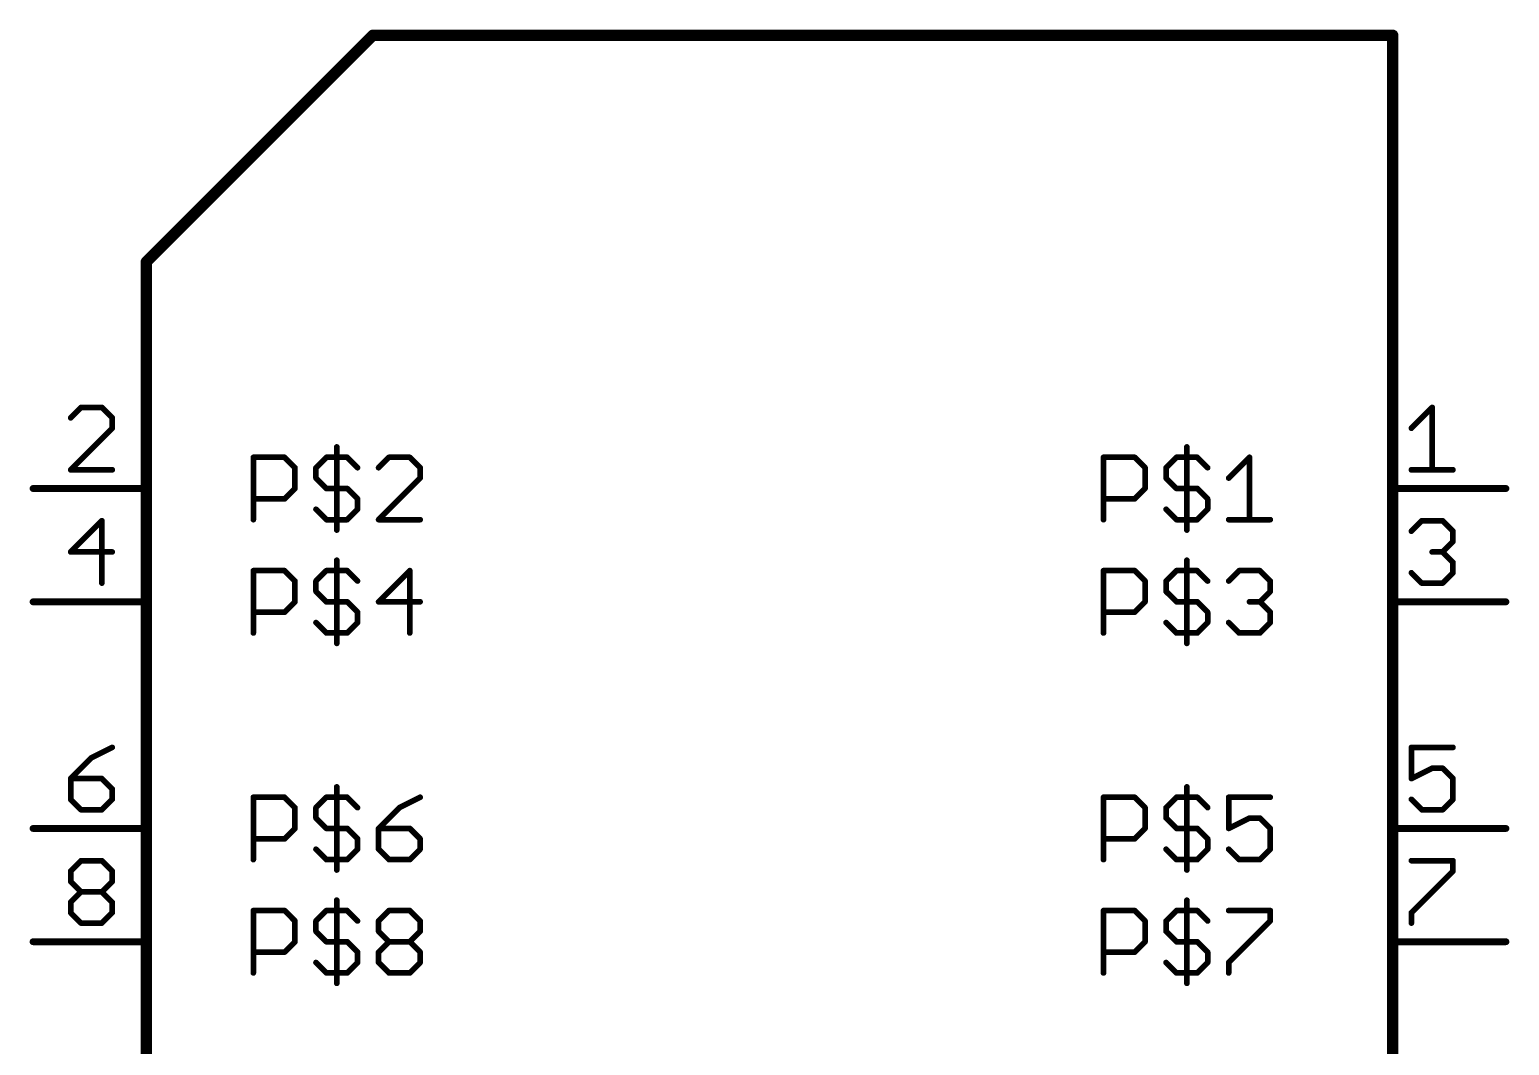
# Model space of a CAD drawing. Extents: x -72 to 265, y -97 to 216.
# Drawn here: x -25.48 to 7.7, y 193.26 to 216.03 of the extents above; entities that cross this region are included whole.
import ezdxf

# ---------------------------------------------------------------- set-up
doc = ezdxf.new("R2010")
doc.units = 0
doc.layers.add('94', color=14, linetype='CONTINUOUS')
doc.layers.add('95', color=251, linetype='CONTINUOUS')

msp = doc.modelspace()

# ---------------------------------------------------------------- linework, layer by layer
at = {"layer": '94'}
for points, const_width in [([(-17.78, 215.9), (-22.86, 210.82)], 0.254), ([(5.08, 215.9), (-17.78, 215.9)], 0.254), ([(5.08, 132.08), (5.08, 215.9)], 0.254), ([(-22.86, 210.82), (-22.86, 132.08)], 0.254), ([(-25.4, 205.74), (-22.86, 205.74)], 0.1524), ([(7.62, 205.74), (5.08, 205.74)], 0.1524), ([(-25.4, 203.2), (-22.86, 203.2)], 0.1524), ([(7.62, 203.2), (5.08, 203.2)], 0.1524), ([(-25.4, 198.12), (-22.86, 198.12)], 0.1524), ([(7.62, 198.12), (5.08, 198.12)], 0.1524), ([(-25.4, 195.58), (-22.86, 195.58)], 0.1524), ([(7.62, 195.58), (5.08, 195.58)], 0.1524)]:
    msp.add_lwpolyline(points, dxfattribs=dict(at, const_width=const_width))
for points, const_width in [([(-17.78, 215.9635, 1), (-17.78, 215.8365)], 0.127), ([(-17.7351, 215.8551, 1), (-17.8249, 215.9449)], 0.127), ([(5.1435, 215.9, 1), (5.0165, 215.9)], 0.127), ([(5.08, 215.8365, 1), (5.08, 215.9635)], 0.127), ([(-22.7965, 210.82, 1), (-22.9235, 210.82)], 0.127), ([(-22.9049, 210.8649, 1), (-22.8151, 210.7751)], 0.127), ([(-25.4, 205.7781, 1), (-25.4, 205.7019)], 0.0762), ([(-22.86, 205.7019, 1), (-22.86, 205.7781)], 0.0762), ([(5.08, 205.7781, 1), (5.08, 205.7019)], 0.0762), ([(7.62, 205.7019, 1), (7.62, 205.7781)], 0.0762), ([(-25.4, 203.2381, 1), (-25.4, 203.1619)], 0.0762), ([(-22.86, 203.1619, 1), (-22.86, 203.2381)], 0.0762), ([(5.08, 203.2381, 1), (5.08, 203.1619)], 0.0762), ([(7.62, 203.1619, 1), (7.62, 203.2381)], 0.0762), ([(-25.4, 198.1581, 1), (-25.4, 198.0819)], 0.0762), ([(-22.86, 198.0819, 1), (-22.86, 198.1581)], 0.0762), ([(5.08, 198.1581, 1), (5.08, 198.0819)], 0.0762), ([(7.62, 198.0819, 1), (7.62, 198.1581)], 0.0762), ([(-25.4, 195.6181, 1), (-25.4, 195.5419)], 0.0762), ([(-22.86, 195.5419, 1), (-22.86, 195.6181)], 0.0762), ([(5.08, 195.6181, 1), (5.08, 195.5419)], 0.0762), ([(7.62, 195.5419, 1), (7.62, 195.6181)], 0.0762)]:
    msp.add_lwpolyline(points, format="xyb", dxfattribs=dict(at, const_width=const_width))
at = {"layer": '95', "const_width": 0.127}
for points in [[(-24.3223, 207.5573), (-24.5554, 207.3243)], [(-23.8563, 207.5573), (-24.3223, 207.5573)], [(-23.6233, 207.3243), (-23.8563, 207.5573)], [(-23.6233, 207.0912), (-23.6233, 207.3243)], [(5.4991, 207.0912), (5.9652, 207.5573)], [(5.9652, 207.5573), (5.9652, 206.1591)], [(-24.5554, 206.1591), (-23.6233, 207.0912)], [(-18.5904, 206.6727), (-18.5904, 204.8085)], [(0.4662, 206.6727), (0.4662, 204.8085)], [(-20.4597, 205.0415), (-20.4597, 206.4397)], [(-20.4597, 206.4397), (-19.7606, 206.4397)], [(-19.7606, 206.4397), (-19.5276, 206.2067)], [(-19.0564, 206.2067), (-18.8234, 206.4397)], [(-18.8234, 206.4397), (-18.3573, 206.4397)], [(-18.3573, 206.4397), (-18.1243, 206.2067)], [(-17.4201, 206.4397), (-17.6531, 206.2067)], [(-16.954, 206.4397), (-17.4201, 206.4397)], [(-16.721, 206.2067), (-16.954, 206.4397)], [(-1.4031, 205.0415), (-1.4031, 206.4397)], [(-1.4031, 206.4397), (-0.704, 206.4397)], [(-0.704, 206.4397), (-0.471, 206.2067)], [(0.0001, 206.2067), (0.2332, 206.4397)], [(0.2332, 206.4397), (0.6992, 206.4397)], [(0.6992, 206.4397), (0.9323, 206.2067)], [(1.4034, 205.9736), (1.8695, 206.4397)], [(1.8695, 206.4397), (1.8695, 205.0415)], [(-23.6233, 206.1591), (-24.5554, 206.1591)], [(-19.5276, 206.2067), (-19.5276, 205.7406)], [(-19.0564, 205.9736), (-19.0564, 206.2067)], [(-18.8234, 205.7406), (-19.0564, 205.9736)], [(-17.6531, 205.0415), (-16.721, 205.9736)], [(-16.721, 205.9736), (-16.721, 206.2067)], [(-0.471, 206.2067), (-0.471, 205.7406)], [(0.0001, 205.9736), (0.0001, 206.2067)], [(0.2332, 205.7406), (0.0001, 205.9736)], [(5.4991, 206.1591), (6.4312, 206.1591)], [(-19.5276, 205.7406), (-19.7606, 205.5076)], [(-18.3573, 205.7406), (-18.8234, 205.7406)], [(-18.1243, 205.5076), (-18.3573, 205.7406)], [(-0.471, 205.7406), (-0.704, 205.5076)], [(0.6992, 205.7406), (0.2332, 205.7406)], [(0.9323, 205.5076), (0.6992, 205.7406)], [(-19.7606, 205.5076), (-20.4597, 205.5076)], [(-19.0564, 205.2745), (-18.8234, 205.0415)], [(-18.3573, 205.0415), (-18.1243, 205.2745)], [(-18.1243, 205.2745), (-18.1243, 205.5076)], [(-0.704, 205.5076), (-1.4031, 205.5076)], [(0.0001, 205.2745), (0.2332, 205.0415)], [(0.6992, 205.0415), (0.9323, 205.2745)], [(0.9323, 205.2745), (0.9323, 205.5076)], [(-23.8563, 205.0173), (-24.5554, 204.3182)], [(-23.8563, 203.6191), (-23.8563, 205.0173)], [(-18.8234, 205.0415), (-18.3573, 205.0415)], [(-16.721, 205.0415), (-17.6531, 205.0415)], [(0.2332, 205.0415), (0.6992, 205.0415)], [(1.4034, 205.0415), (2.3355, 205.0415)], [(5.4991, 204.7843), (5.7321, 205.0173)], [(5.7321, 205.0173), (6.1982, 205.0173)], [(6.1982, 205.0173), (6.4312, 204.7843)], [(6.4312, 204.7843), (6.4312, 204.5512)], [(-24.5554, 204.3182), (-23.6233, 204.3182)], [(6.1982, 204.3182), (5.9652, 204.3182)], [(6.4312, 204.5512), (6.1982, 204.3182)], [(6.1982, 204.3182), (6.4312, 204.0852)], [(-18.5904, 204.1327), (-18.5904, 202.2685)], [(0.4662, 204.1327), (0.4662, 202.2685)], [(6.4312, 204.0852), (6.4312, 203.8521)], [(-20.4597, 202.5015), (-20.4597, 203.8997)], [(-20.4597, 203.8997), (-19.7606, 203.8997)], [(-19.7606, 203.8997), (-19.5276, 203.6667)], [(-19.5276, 203.6667), (-19.5276, 203.2006)], [(-19.0564, 203.6667), (-18.8234, 203.8997)], [(-19.0564, 203.4336), (-19.0564, 203.6667)], [(-18.8234, 203.8997), (-18.3573, 203.8997)], [(-18.3573, 203.8997), (-18.1243, 203.6667)], [(-16.954, 203.8997), (-17.6531, 203.2006)], [(-16.954, 202.5015), (-16.954, 203.8997)], [(-1.4031, 202.5015), (-1.4031, 203.8997)], [(-1.4031, 203.8997), (-0.704, 203.8997)], [(-0.704, 203.8997), (-0.471, 203.6667)], [(-0.471, 203.6667), (-0.471, 203.2006)], [(0.0001, 203.6667), (0.2332, 203.8997)], [(0.0001, 203.4336), (0.0001, 203.6667)], [(0.2332, 203.8997), (0.6992, 203.8997)], [(0.6992, 203.8997), (0.9323, 203.6667)], [(1.4034, 203.6667), (1.6365, 203.8997)], [(1.6365, 203.8997), (2.1025, 203.8997)], [(2.1025, 203.8997), (2.3355, 203.6667)], [(2.3355, 203.6667), (2.3355, 203.4336)], [(5.7321, 203.6191), (5.4991, 203.8521)], [(6.1982, 203.6191), (5.7321, 203.6191)], [(6.4312, 203.8521), (6.1982, 203.6191)], [(-18.8234, 203.2006), (-19.0564, 203.4336)], [(0.2332, 203.2006), (0.0001, 203.4336)], [(2.3355, 203.4336), (2.1025, 203.2006)], [(-19.7606, 202.9676), (-20.4597, 202.9676)], [(-19.5276, 203.2006), (-19.7606, 202.9676)], [(-18.3573, 203.2006), (-18.8234, 203.2006)], [(-18.1243, 202.9676), (-18.3573, 203.2006)], [(-18.1243, 202.7345), (-18.1243, 202.9676)], [(-17.6531, 203.2006), (-16.721, 203.2006)], [(-0.704, 202.9676), (-1.4031, 202.9676)], [(-0.471, 203.2006), (-0.704, 202.9676)], [(0.6992, 203.2006), (0.2332, 203.2006)], [(0.9323, 202.9676), (0.6992, 203.2006)], [(0.9323, 202.7345), (0.9323, 202.9676)], [(2.1025, 203.2006), (1.8695, 203.2006)], [(2.1025, 203.2006), (2.3355, 202.9676)], [(2.3355, 202.9676), (2.3355, 202.7345)], [(-19.0564, 202.7345), (-18.8234, 202.5015)], [(-18.3573, 202.5015), (-18.1243, 202.7345)], [(0.0001, 202.7345), (0.2332, 202.5015)], [(0.6992, 202.5015), (0.9323, 202.7345)], [(1.6365, 202.5015), (1.4034, 202.7345)], [(2.3355, 202.7345), (2.1025, 202.5015)], [(-18.8234, 202.5015), (-18.3573, 202.5015)], [(0.2332, 202.5015), (0.6992, 202.5015)], [(2.1025, 202.5015), (1.6365, 202.5015)], [(-24.0893, 199.7043), (-24.5554, 199.2382)], [(-23.6233, 199.9373), (-24.0893, 199.7043)], [(6.4312, 199.9373), (5.4991, 199.9373)], [(5.4991, 199.9373), (5.4991, 199.2382)], [(5.4991, 199.2382), (5.9652, 199.4712)], [(5.9652, 199.4712), (6.1982, 199.4712)], [(6.1982, 199.4712), (6.4312, 199.2382)], [(-24.5554, 199.2382), (-24.5554, 198.7721)], [(-23.8563, 199.2382), (-24.5554, 199.2382)], [(-23.6233, 199.0052), (-23.8563, 199.2382)], [(-23.6233, 198.7721), (-23.6233, 199.0052)], [(-18.5904, 199.0527), (-18.5904, 197.1885)], [(0.4662, 199.0527), (0.4662, 197.1885)], [(6.4312, 199.2382), (6.4312, 198.7721)], [(-24.5554, 198.7721), (-24.3223, 198.5391)], [(-23.8563, 198.5391), (-23.6233, 198.7721)], [(-20.4597, 197.4215), (-20.4597, 198.8197)], [(-20.4597, 198.8197), (-19.7606, 198.8197)], [(-19.7606, 198.8197), (-19.5276, 198.5867)], [(-19.0564, 198.5867), (-18.8234, 198.8197)], [(-18.8234, 198.8197), (-18.3573, 198.8197)], [(-18.3573, 198.8197), (-18.1243, 198.5867)], [(-16.721, 198.8197), (-17.1871, 198.5867)], [(-1.4031, 197.4215), (-1.4031, 198.8197)], [(-1.4031, 198.8197), (-0.704, 198.8197)], [(-0.704, 198.8197), (-0.471, 198.5867)], [(0.0001, 198.5867), (0.2332, 198.8197)], [(0.2332, 198.8197), (0.6992, 198.8197)], [(0.6992, 198.8197), (0.9323, 198.5867)], [(2.3355, 198.8197), (1.4034, 198.8197)], [(1.4034, 198.8197), (1.4034, 198.1206)], [(5.7321, 198.5391), (5.4991, 198.7721)], [(6.4312, 198.7721), (6.1982, 198.5391)], [(-24.3223, 198.5391), (-23.8563, 198.5391)], [(-19.5276, 198.5867), (-19.5276, 198.1206)], [(-19.0564, 198.3536), (-19.0564, 198.5867)], [(-18.8234, 198.1206), (-19.0564, 198.3536)], [(-17.1871, 198.5867), (-17.6531, 198.1206)], [(-0.471, 198.5867), (-0.471, 198.1206)], [(0.0001, 198.3536), (0.0001, 198.5867)], [(0.2332, 198.1206), (0.0001, 198.3536)], [(1.4034, 198.1206), (1.8695, 198.3536)], [(1.8695, 198.3536), (2.1025, 198.3536)], [(2.1025, 198.3536), (2.3355, 198.1206)], [(6.1982, 198.5391), (5.7321, 198.5391)], [(-19.5276, 198.1206), (-19.7606, 197.8876)], [(-18.3573, 198.1206), (-18.8234, 198.1206)], [(-18.1243, 197.8876), (-18.3573, 198.1206)], [(-17.6531, 198.1206), (-17.6531, 197.6545)], [(-16.954, 198.1206), (-17.6531, 198.1206)], [(-16.721, 197.8876), (-16.954, 198.1206)], [(-0.471, 198.1206), (-0.704, 197.8876)], [(0.6992, 198.1206), (0.2332, 198.1206)], [(0.9323, 197.8876), (0.6992, 198.1206)], [(2.3355, 198.1206), (2.3355, 197.6545)], [(-19.7606, 197.8876), (-20.4597, 197.8876)], [(-19.0564, 197.6545), (-18.8234, 197.4215)], [(-18.3573, 197.4215), (-18.1243, 197.6545)], [(-18.1243, 197.6545), (-18.1243, 197.8876)], [(-17.6531, 197.6545), (-17.4201, 197.4215)], [(-16.954, 197.4215), (-16.721, 197.6545)], [(-16.721, 197.6545), (-16.721, 197.8876)], [(-0.704, 197.8876), (-1.4031, 197.8876)], [(0.0001, 197.6545), (0.2332, 197.4215)], [(0.6992, 197.4215), (0.9323, 197.6545)], [(0.9323, 197.6545), (0.9323, 197.8876)], [(1.6365, 197.4215), (1.4034, 197.6545)], [(2.3355, 197.6545), (2.1025, 197.4215)], [(-24.5554, 197.1643), (-24.3223, 197.3973)], [(-24.3223, 197.3973), (-23.8563, 197.3973)], [(-23.8563, 197.3973), (-23.6233, 197.1643)], [(-18.8234, 197.4215), (-18.3573, 197.4215)], [(-17.4201, 197.4215), (-16.954, 197.4215)], [(0.2332, 197.4215), (0.6992, 197.4215)], [(2.1025, 197.4215), (1.6365, 197.4215)], [(5.4991, 197.3973), (6.4312, 197.3973)], [(6.4312, 197.3973), (6.4312, 197.1643)], [(-24.5554, 196.9312), (-24.5554, 197.1643)], [(-23.6233, 197.1643), (-23.6233, 196.9312)], [(6.4312, 197.1643), (5.4991, 196.2321)], [(-24.3223, 196.6982), (-24.5554, 196.9312)], [(-24.5554, 196.4652), (-24.3223, 196.6982)], [(-24.3223, 196.6982), (-23.8563, 196.6982)], [(-23.6233, 196.9312), (-23.8563, 196.6982)], [(-23.8563, 196.6982), (-23.6233, 196.4652)], [(-24.5554, 196.2321), (-24.5554, 196.4652)], [(-23.6233, 196.4652), (-23.6233, 196.2321)], [(-18.5904, 196.5127), (-18.5904, 194.6485)], [(0.4662, 196.5127), (0.4662, 194.6485)], [(-24.3223, 195.9991), (-24.5554, 196.2321)], [(-23.8563, 195.9991), (-24.3223, 195.9991)], [(-23.6233, 196.2321), (-23.8563, 195.9991)], [(-20.4597, 194.8815), (-20.4597, 196.2797)], [(-20.4597, 196.2797), (-19.7606, 196.2797)], [(-19.7606, 196.2797), (-19.5276, 196.0467)], [(-19.5276, 196.0467), (-19.5276, 195.5806)], [(-19.0564, 196.0467), (-18.8234, 196.2797)], [(-19.0564, 195.8136), (-19.0564, 196.0467)], [(-18.8234, 196.2797), (-18.3573, 196.2797)], [(-18.3573, 196.2797), (-18.1243, 196.0467)], [(-17.6531, 196.0467), (-17.4201, 196.2797)], [(-17.6531, 195.8136), (-17.6531, 196.0467)], [(-17.4201, 196.2797), (-16.954, 196.2797)], [(-16.954, 196.2797), (-16.721, 196.0467)], [(-16.721, 196.0467), (-16.721, 195.8136)], [(-1.4031, 194.8815), (-1.4031, 196.2797)], [(-1.4031, 196.2797), (-0.704, 196.2797)], [(-0.704, 196.2797), (-0.471, 196.0467)], [(-0.471, 196.0467), (-0.471, 195.5806)], [(0.0001, 196.0467), (0.2332, 196.2797)], [(0.0001, 195.8136), (0.0001, 196.0467)], [(0.2332, 196.2797), (0.6992, 196.2797)], [(0.6992, 196.2797), (0.9323, 196.0467)], [(1.4034, 196.2797), (2.3355, 196.2797)], [(2.3355, 196.0467), (1.4034, 195.1145)], [(2.3355, 196.2797), (2.3355, 196.0467)], [(5.4991, 196.2321), (5.4991, 195.9991)], [(-18.8234, 195.5806), (-19.0564, 195.8136)], [(-17.4201, 195.5806), (-17.6531, 195.8136)], [(-16.721, 195.8136), (-16.954, 195.5806)], [(0.2332, 195.5806), (0.0001, 195.8136)], [(-19.7606, 195.3476), (-20.4597, 195.3476)], [(-19.5276, 195.5806), (-19.7606, 195.3476)], [(-18.3573, 195.5806), (-18.8234, 195.5806)], [(-18.1243, 195.3476), (-18.3573, 195.5806)], [(-18.1243, 195.1145), (-18.1243, 195.3476)], [(-17.6531, 195.3476), (-17.4201, 195.5806)], [(-17.6531, 195.1145), (-17.6531, 195.3476)], [(-17.4201, 195.5806), (-16.954, 195.5806)], [(-16.954, 195.5806), (-16.721, 195.3476)], [(-16.721, 195.3476), (-16.721, 195.1145)], [(-0.704, 195.3476), (-1.4031, 195.3476)], [(-0.471, 195.5806), (-0.704, 195.3476)], [(0.6992, 195.5806), (0.2332, 195.5806)], [(0.9323, 195.3476), (0.6992, 195.5806)], [(0.9323, 195.1145), (0.9323, 195.3476)], [(-19.0564, 195.1145), (-18.8234, 194.8815)], [(-18.3573, 194.8815), (-18.1243, 195.1145)], [(-17.4201, 194.8815), (-17.6531, 195.1145)], [(-16.721, 195.1145), (-16.954, 194.8815)], [(0.0001, 195.1145), (0.2332, 194.8815)], [(0.6992, 194.8815), (0.9323, 195.1145)], [(1.4034, 195.1145), (1.4034, 194.8815)], [(-18.8234, 194.8815), (-18.3573, 194.8815)], [(-16.954, 194.8815), (-17.4201, 194.8815)], [(0.2332, 194.8815), (0.6992, 194.8815)]]:
    msp.add_lwpolyline(points, dxfattribs=at)
at = {"layer": '95', "const_width": 0.0635}
for points in [[(-24.5778, 207.3467, 1), (-24.5329, 207.3018)], [(-24.3223, 207.589, 1), (-24.3223, 207.5255)], [(-24.2999, 207.5348, 1), (-24.3448, 207.5797)], [(-23.8338, 207.5797, 1), (-23.8787, 207.5348)], [(-23.8563, 207.5255, 1), (-23.8563, 207.589)], [(-23.5915, 207.3243, 1), (-23.655, 207.3243)], [(-23.6457, 207.3018, 1), (-23.6008, 207.3467)], [(5.9969, 207.5573, 1), (5.9334, 207.5573)], [(5.9876, 207.5348, 1), (5.9427, 207.5797)], [(-23.655, 207.0912, 1), (-23.5915, 207.0912)], [(-23.6008, 207.0688, 1), (-23.6457, 207.1137)], [(5.4766, 207.1137, 1), (5.5216, 207.0688)], [(-18.5586, 206.6727, 1), (-18.6221, 206.6727)], [(0.498, 206.6727, 1), (0.4345, 206.6727)], [(-20.428, 206.4397, 1), (-20.4915, 206.4397)], [(-20.4597, 206.4714, 1), (-20.4597, 206.4079)], [(-19.7382, 206.4621, 1), (-19.7831, 206.4172)], [(-19.7606, 206.4079, 1), (-19.7606, 206.4714)], [(-18.8234, 206.4714, 1), (-18.8234, 206.4079)], [(-18.8009, 206.4172, 1), (-18.8458, 206.4621)], [(-18.3349, 206.4621, 1), (-18.3798, 206.4172)], [(-18.3573, 206.4079, 1), (-18.3573, 206.4714)], [(-17.4201, 206.4714, 1), (-17.4201, 206.4079)], [(-17.3977, 206.4172, 1), (-17.4426, 206.4621)], [(-16.9316, 206.4621, 1), (-16.9765, 206.4172)], [(-16.954, 206.4079, 1), (-16.954, 206.4714)], [(-1.3714, 206.4397, 1), (-1.4349, 206.4397)], [(-1.4031, 206.4714, 1), (-1.4031, 206.4079)], [(-0.6816, 206.4621, 1), (-0.7265, 206.4172)], [(-0.704, 206.4079, 1), (-0.704, 206.4714)], [(0.2332, 206.4714, 1), (0.2332, 206.4079)], [(0.2556, 206.4172, 1), (0.2107, 206.4621)], [(0.7217, 206.4621, 1), (0.6768, 206.4172)], [(0.6992, 206.4079, 1), (0.6992, 206.4714)], [(1.9012, 206.4397, 1), (1.8377, 206.4397)], [(1.8919, 206.4172, 1), (1.847, 206.4621)], [(-24.5554, 206.1909, 1), (-24.5554, 206.1274)], [(-24.5778, 206.1816, 1), (-24.5329, 206.1366)], [(-23.6233, 206.1274, 1), (-23.6233, 206.1909)], [(-19.4958, 206.2067, 1), (-19.5593, 206.2067)], [(-19.55, 206.1842, 1), (-19.5051, 206.2291)], [(-19.0247, 206.2067, 1), (-19.0882, 206.2067)], [(-19.0789, 206.2291, 1), (-19.034, 206.1842)], [(-19.034, 205.9961, 1), (-19.0789, 205.9512)], [(-19.0882, 205.9736, 1), (-19.0247, 205.9736)], [(-18.1467, 206.1842, 1), (-18.1018, 206.2291)], [(-17.6756, 206.2291, 1), (-17.6307, 206.1842)], [(-16.6893, 206.2067, 1), (-16.7528, 206.2067)], [(-16.7528, 205.9736, 1), (-16.6893, 205.9736)], [(-16.6986, 205.9512, 1), (-16.7435, 205.9961)], [(-16.7435, 206.1842, 1), (-16.6986, 206.2291)], [(-0.4393, 206.2067, 1), (-0.5028, 206.2067)], [(-0.4935, 206.1842, 1), (-0.4486, 206.2291)], [(0.0319, 206.2067, 1), (-0.0316, 206.2067)], [(-0.0316, 205.9736, 1), (0.0319, 205.9736)], [(-0.0223, 206.2291, 1), (0.0226, 206.1842)], [(0.0226, 205.9961, 1), (-0.0223, 205.9512)], [(0.9098, 206.1842, 1), (0.9547, 206.2291)], [(1.381, 205.9961, 1), (1.4259, 205.9512)], [(5.4991, 206.1909, 1), (5.4991, 206.1274)], [(5.9334, 206.1591, 1), (5.9969, 206.1591)], [(6.4312, 206.1274, 1), (6.4312, 206.1909)], [(-19.5593, 205.7406, 1), (-19.4958, 205.7406)], [(-19.5051, 205.7181, 1), (-19.55, 205.763)], [(-18.8234, 205.7723, 1), (-18.8234, 205.7088)], [(-18.8458, 205.7181, 1), (-18.8009, 205.763)], [(-18.3349, 205.763, 1), (-18.3798, 205.7181)], [(-18.3573, 205.7088, 1), (-18.3573, 205.7723)], [(-0.5028, 205.7406, 1), (-0.4393, 205.7406)], [(-0.4486, 205.7181, 1), (-0.4935, 205.763)], [(0.2332, 205.7723, 1), (0.2332, 205.7088)], [(0.2107, 205.7181, 1), (0.2556, 205.763)], [(0.7217, 205.763, 1), (0.6768, 205.7181)], [(0.6992, 205.7088, 1), (0.6992, 205.7723)], [(-20.4597, 205.5393, 1), (-20.4597, 205.4758)], [(-19.7831, 205.53, 1), (-19.7382, 205.4851)], [(-19.7606, 205.4758, 1), (-19.7606, 205.5393)], [(-19.034, 205.297, 1), (-19.0789, 205.2521)], [(-18.0925, 205.5076, 1), (-18.156, 205.5076)], [(-18.1467, 205.4851, 1), (-18.1018, 205.53)], [(-18.1018, 205.2521, 1), (-18.1467, 205.297)], [(-1.4031, 205.5393, 1), (-1.4031, 205.4758)], [(-0.7265, 205.53, 1), (-0.6816, 205.4851)], [(-0.704, 205.4758, 1), (-0.704, 205.5393)], [(0.0226, 205.297, 1), (-0.0223, 205.2521)], [(0.964, 205.5076, 1), (0.9005, 205.5076)], [(0.9098, 205.4851, 1), (0.9547, 205.53)], [(0.9547, 205.2521, 1), (0.9098, 205.297)], [(-23.8245, 205.0173, 1), (-23.888, 205.0173)], [(-23.8338, 204.9948, 1), (-23.8787, 205.0397)], [(-20.4915, 205.0415, 1), (-20.428, 205.0415)], [(-18.8234, 205.0733, 1), (-18.8234, 205.0098)], [(-18.8458, 205.019, 1), (-18.8009, 205.064)], [(-18.3798, 205.064, 1), (-18.3349, 205.019)], [(-18.3573, 205.0098, 1), (-18.3573, 205.0733)], [(-18.156, 205.2745, 1), (-18.0925, 205.2745)], [(-17.6756, 205.064, 1), (-17.6307, 205.019)], [(-17.6531, 205.0733, 1), (-17.6531, 205.0098)], [(-16.721, 205.0098, 1), (-16.721, 205.0733)], [(-1.4349, 205.0415, 1), (-1.3714, 205.0415)], [(0.2332, 205.0733, 1), (0.2332, 205.0098)], [(0.2107, 205.019, 1), (0.2556, 205.064)], [(0.6768, 205.064, 1), (0.7217, 205.019)], [(0.6992, 205.0098, 1), (0.6992, 205.0733)], [(0.9005, 205.2745, 1), (0.964, 205.2745)], [(1.4034, 205.0733, 1), (1.4034, 205.0098)], [(1.8377, 205.0415, 1), (1.9012, 205.0415)], [(2.3355, 205.0098, 1), (2.3355, 205.0733)], [(5.7321, 205.049, 1), (5.7321, 204.9855)], [(5.7546, 204.9948, 1), (5.7097, 205.0397)], [(6.2206, 205.0397, 1), (6.1757, 204.9948)], [(6.1982, 204.9855, 1), (6.1982, 205.049)], [(-18.6221, 204.8085, 1), (-18.5586, 204.8085)], [(0.4345, 204.8085, 1), (0.498, 204.8085)], [(5.4766, 204.8067, 1), (5.5216, 204.7618)], [(6.463, 204.7843, 1), (6.3995, 204.7843)], [(6.4088, 204.7618, 1), (6.4537, 204.8067)], [(-24.5554, 204.3499, 1), (-24.5554, 204.2864)], [(-24.5778, 204.3406, 1), (-24.5329, 204.2957)], [(-23.6233, 204.2864, 1), (-23.6233, 204.3499)], [(5.9652, 204.3499, 1), (5.9652, 204.2864)], [(6.2206, 204.3406, 1), (6.1757, 204.2957)], [(6.1757, 204.3406, 1), (6.2206, 204.2957)], [(6.1982, 204.2864, 1), (6.1982, 204.3499)], [(6.3995, 204.5512, 1), (6.463, 204.5512)], [(6.4537, 204.5288, 1), (6.4088, 204.5737)], [(-18.5586, 204.1327, 1), (-18.6221, 204.1327)], [(0.498, 204.1327, 1), (0.4345, 204.1327)], [(6.463, 204.0852, 1), (6.3995, 204.0852)], [(6.4088, 204.0627, 1), (6.4537, 204.1076)], [(-20.428, 203.8997, 1), (-20.4915, 203.8997)], [(-20.4597, 203.9314, 1), (-20.4597, 203.8679)], [(-19.7382, 203.9221, 1), (-19.7831, 203.8772)], [(-19.7606, 203.8679, 1), (-19.7606, 203.9314)], [(-19.4958, 203.6667, 1), (-19.5593, 203.6667)], [(-19.55, 203.6442, 1), (-19.5051, 203.6891)], [(-19.0247, 203.6667, 1), (-19.0882, 203.6667)], [(-19.0789, 203.6891, 1), (-19.034, 203.6442)], [(-18.8234, 203.9314, 1), (-18.8234, 203.8679)], [(-18.8009, 203.8772, 1), (-18.8458, 203.9221)], [(-18.3349, 203.9221, 1), (-18.3798, 203.8772)], [(-18.3573, 203.8679, 1), (-18.3573, 203.9314)], [(-18.1467, 203.6442, 1), (-18.1018, 203.6891)], [(-16.9223, 203.8997, 1), (-16.9858, 203.8997)], [(-16.9316, 203.8772, 1), (-16.9765, 203.9221)], [(-1.3714, 203.8997, 1), (-1.4349, 203.8997)], [(-1.4031, 203.9314, 1), (-1.4031, 203.8679)], [(-0.6816, 203.9221, 1), (-0.7265, 203.8772)], [(-0.704, 203.8679, 1), (-0.704, 203.9314)], [(-0.4393, 203.6667, 1), (-0.5028, 203.6667)], [(-0.4935, 203.6442, 1), (-0.4486, 203.6891)], [(0.0319, 203.6667, 1), (-0.0316, 203.6667)], [(-0.0223, 203.6891, 1), (0.0226, 203.6442)], [(0.2332, 203.9314, 1), (0.2332, 203.8679)], [(0.2556, 203.8772, 1), (0.2107, 203.9221)], [(0.7217, 203.9221, 1), (0.6768, 203.8772)], [(0.6992, 203.8679, 1), (0.6992, 203.9314)], [(0.9098, 203.6442, 1), (0.9547, 203.6891)], [(1.381, 203.6891, 1), (1.4259, 203.6442)], [(1.6365, 203.9314, 1), (1.6365, 203.8679)], [(1.6589, 203.8772, 1), (1.614, 203.9221)], [(2.125, 203.9221, 1), (2.0801, 203.8772)], [(2.1025, 203.8679, 1), (2.1025, 203.9314)], [(2.3673, 203.6667, 1), (2.3038, 203.6667)], [(2.3131, 203.6442, 1), (2.358, 203.6891)], [(5.5216, 203.8746, 1), (5.4766, 203.8297)], [(5.7321, 203.6508, 1), (5.7321, 203.5874)], [(6.1982, 203.5874, 1), (6.1982, 203.6508)], [(6.3995, 203.8521, 1), (6.463, 203.8521)], [(6.4537, 203.8297, 1), (6.4088, 203.8746)], [(-23.888, 203.6191, 1), (-23.8245, 203.6191)], [(-19.034, 203.4561, 1), (-19.0789, 203.4112)], [(-19.0882, 203.4336, 1), (-19.0247, 203.4336)], [(-0.0316, 203.4336, 1), (0.0319, 203.4336)], [(0.0226, 203.4561, 1), (-0.0223, 203.4112)], [(2.3038, 203.4336, 1), (2.3673, 203.4336)], [(2.358, 203.4112, 1), (2.3131, 203.4561)], [(5.7097, 203.5966, 1), (5.7546, 203.6416)], [(6.1757, 203.6416, 1), (6.2206, 203.5966)], [(-20.4597, 202.9993, 1), (-20.4597, 202.9358)], [(-19.7831, 202.99, 1), (-19.7382, 202.9451)], [(-19.7606, 202.9358, 1), (-19.7606, 202.9993)], [(-19.5593, 203.2006, 1), (-19.4958, 203.2006)], [(-19.5051, 203.1781, 1), (-19.55, 203.223)], [(-18.8234, 203.2323, 1), (-18.8234, 203.1688)], [(-18.8458, 203.1781, 1), (-18.8009, 203.223)], [(-18.3349, 203.223, 1), (-18.3798, 203.1781)], [(-18.3573, 203.1688, 1), (-18.3573, 203.2323)], [(-18.0925, 202.9676, 1), (-18.156, 202.9676)], [(-18.1467, 202.9451, 1), (-18.1018, 202.99)], [(-17.6531, 203.2323, 1), (-17.6531, 203.1688)], [(-17.6756, 203.223, 1), (-17.6307, 203.1781)], [(-16.721, 203.1688, 1), (-16.721, 203.2323)], [(-1.4031, 202.9993, 1), (-1.4031, 202.9358)], [(-0.7265, 202.99, 1), (-0.6816, 202.9451)], [(-0.704, 202.9358, 1), (-0.704, 202.9993)], [(-0.5028, 203.2006, 1), (-0.4393, 203.2006)], [(-0.4486, 203.1781, 1), (-0.4935, 203.223)], [(0.2332, 203.2323, 1), (0.2332, 203.1688)], [(0.2107, 203.1781, 1), (0.2556, 203.223)], [(0.7217, 203.223, 1), (0.6768, 203.1781)], [(0.6992, 203.1688, 1), (0.6992, 203.2323)], [(0.964, 202.9676, 1), (0.9005, 202.9676)], [(0.9098, 202.9451, 1), (0.9547, 202.99)], [(1.8695, 203.2323, 1), (1.8695, 203.1688)], [(2.125, 203.223, 1), (2.0801, 203.1781)], [(2.0801, 203.223, 1), (2.125, 203.1781)], [(2.1025, 203.1688, 1), (2.1025, 203.2323)], [(2.3673, 202.9676, 1), (2.3038, 202.9676)], [(2.3131, 202.9451, 1), (2.358, 202.99)], [(-19.034, 202.757, 1), (-19.0789, 202.7121)], [(-18.156, 202.7345, 1), (-18.0925, 202.7345)], [(-18.1018, 202.7121, 1), (-18.1467, 202.757)], [(0.0226, 202.757, 1), (-0.0223, 202.7121)], [(0.9005, 202.7345, 1), (0.964, 202.7345)], [(0.9547, 202.7121, 1), (0.9098, 202.757)], [(1.4259, 202.757, 1), (1.381, 202.7121)], [(2.3038, 202.7345, 1), (2.3673, 202.7345)], [(2.358, 202.7121, 1), (2.3131, 202.757)], [(-20.4915, 202.5015, 1), (-20.428, 202.5015)], [(-18.8234, 202.5333, 1), (-18.8234, 202.4698)], [(-18.8458, 202.479, 1), (-18.8009, 202.524)], [(-18.3798, 202.524, 1), (-18.3349, 202.479)], [(-18.3573, 202.4698, 1), (-18.3573, 202.5333)], [(-16.9858, 202.5015, 1), (-16.9223, 202.5015)], [(-1.4349, 202.5015, 1), (-1.3714, 202.5015)], [(0.2332, 202.5333, 1), (0.2332, 202.4698)], [(0.2107, 202.479, 1), (0.2556, 202.524)], [(0.6768, 202.524, 1), (0.7217, 202.479)], [(0.6992, 202.4698, 1), (0.6992, 202.5333)], [(1.6365, 202.5333, 1), (1.6365, 202.4698)], [(1.614, 202.479, 1), (1.6589, 202.524)], [(2.0801, 202.524, 1), (2.125, 202.479)], [(2.1025, 202.4698, 1), (2.1025, 202.5333)], [(-18.6221, 202.2685, 1), (-18.5586, 202.2685)], [(0.4345, 202.2685, 1), (0.498, 202.2685)], [(-24.1035, 199.7327, 1), (-24.0751, 199.6759)], [(-24.0669, 199.6818, 1), (-24.1118, 199.7267)], [(-23.6091, 199.9089, 1), (-23.6374, 199.9657)], [(5.5309, 199.9373, 1), (5.4674, 199.9373)], [(5.4991, 199.969, 1), (5.4991, 199.9055)], [(6.4312, 199.9055, 1), (6.4312, 199.969)], [(5.9652, 199.503, 1), (5.9652, 199.4395)], [(5.9794, 199.4428, 1), (5.951, 199.4996)], [(6.2206, 199.4937, 1), (6.1757, 199.4488)], [(6.1982, 199.4395, 1), (6.1982, 199.503)], [(-24.5554, 199.2699, 1), (-24.5554, 199.2064)], [(-24.5236, 199.2382, 1), (-24.5871, 199.2382)], [(-24.5778, 199.2606, 1), (-24.5329, 199.2157)], [(-23.8338, 199.2606, 1), (-23.8787, 199.2157)], [(-23.8563, 199.2064, 1), (-23.8563, 199.2699)], [(-23.5915, 199.0052, 1), (-23.655, 199.0052)], [(-23.6457, 198.9827, 1), (-23.6008, 199.0276)], [(-18.5586, 199.0527, 1), (-18.6221, 199.0527)], [(0.498, 199.0527, 1), (0.4345, 199.0527)], [(5.4849, 199.2666, 1), (5.5133, 199.2098)], [(5.4674, 199.2382, 1), (5.5309, 199.2382)], [(6.463, 199.2382, 1), (6.3995, 199.2382)], [(6.4088, 199.2157, 1), (6.4537, 199.2606)], [(-24.5329, 198.7946, 1), (-24.5778, 198.7497)], [(-24.5871, 198.7721, 1), (-24.5236, 198.7721)], [(-23.655, 198.7721, 1), (-23.5915, 198.7721)], [(-23.6008, 198.7497, 1), (-23.6457, 198.7946)], [(-20.428, 198.8197, 1), (-20.4915, 198.8197)], [(-20.4597, 198.8514, 1), (-20.4597, 198.7879)], [(-19.7382, 198.8421, 1), (-19.7831, 198.7972)], [(-19.7606, 198.7879, 1), (-19.7606, 198.8514)], [(-18.8234, 198.8514, 1), (-18.8234, 198.7879)], [(-18.8009, 198.7972, 1), (-18.8458, 198.8421)], [(-18.3349, 198.8421, 1), (-18.3798, 198.7972)], [(-18.3573, 198.7879, 1), (-18.3573, 198.8514)], [(-16.7068, 198.7913, 1), (-16.7352, 198.8481)], [(-1.3714, 198.8197, 1), (-1.4349, 198.8197)], [(-1.4031, 198.8514, 1), (-1.4031, 198.7879)], [(-0.6816, 198.8421, 1), (-0.7265, 198.7972)], [(-0.704, 198.7879, 1), (-0.704, 198.8514)], [(0.2332, 198.8514, 1), (0.2332, 198.7879)], [(0.2556, 198.7972, 1), (0.2107, 198.8421)], [(0.7217, 198.8421, 1), (0.6768, 198.7972)], [(0.6992, 198.7879, 1), (0.6992, 198.8514)], [(1.4034, 198.8514, 1), (1.4034, 198.7879)], [(1.4352, 198.8197, 1), (1.3717, 198.8197)], [(2.3355, 198.7879, 1), (2.3355, 198.8514)], [(5.5216, 198.7946, 1), (5.4766, 198.7497)], [(6.3995, 198.7721, 1), (6.463, 198.7721)], [(6.4537, 198.7497, 1), (6.4088, 198.7946)], [(-24.3223, 198.5709, 1), (-24.3223, 198.5074)], [(-24.3448, 198.5166, 1), (-24.2999, 198.5616)], [(-23.8787, 198.5616, 1), (-23.8338, 198.5166)], [(-23.8563, 198.5074, 1), (-23.8563, 198.5709)], [(-19.4958, 198.5867, 1), (-19.5593, 198.5867)], [(-19.55, 198.5642, 1), (-19.5051, 198.6091)], [(-19.0247, 198.5867, 1), (-19.0882, 198.5867)], [(-19.0789, 198.6091, 1), (-19.034, 198.5642)], [(-19.034, 198.3761, 1), (-19.0789, 198.3312)], [(-19.0882, 198.3536, 1), (-19.0247, 198.3536)], [(-18.1467, 198.5642, 1), (-18.1018, 198.6091)], [(-17.2013, 198.6151, 1), (-17.1729, 198.5583)], [(-17.1646, 198.5642, 1), (-17.2095, 198.6091)], [(-0.4393, 198.5867, 1), (-0.5028, 198.5867)], [(-0.4935, 198.5642, 1), (-0.4486, 198.6091)], [(0.0319, 198.5867, 1), (-0.0316, 198.5867)], [(-0.0316, 198.3536, 1), (0.0319, 198.3536)], [(-0.0223, 198.6091, 1), (0.0226, 198.5642)], [(0.0226, 198.3761, 1), (-0.0223, 198.3312)], [(0.9098, 198.5642, 1), (0.9547, 198.6091)], [(1.8695, 198.3854, 1), (1.8695, 198.3219)], [(1.8837, 198.3252, 1), (1.8553, 198.382)], [(2.125, 198.3761, 1), (2.0801, 198.3312)], [(2.1025, 198.3219, 1), (2.1025, 198.3854)], [(5.7321, 198.5709, 1), (5.7321, 198.5074)], [(5.7097, 198.5166, 1), (5.7546, 198.5616)], [(6.1757, 198.5616, 1), (6.2206, 198.5166)], [(6.1982, 198.5074, 1), (6.1982, 198.5709)], [(-19.5593, 198.1206, 1), (-19.4958, 198.1206)], [(-19.5051, 198.0981, 1), (-19.55, 198.143)], [(-18.8234, 198.1523, 1), (-18.8234, 198.0888)], [(-18.8458, 198.0981, 1), (-18.8009, 198.143)], [(-18.3349, 198.143, 1), (-18.3798, 198.0981)], [(-18.3573, 198.0888, 1), (-18.3573, 198.1523)], [(-17.6214, 198.1206, 1), (-17.6849, 198.1206)], [(-17.6531, 198.1523, 1), (-17.6531, 198.0888)], [(-17.6756, 198.143, 1), (-17.6307, 198.0981)], [(-16.9316, 198.143, 1), (-16.9765, 198.0981)], [(-16.954, 198.0888, 1), (-16.954, 198.1523)], [(-0.5028, 198.1206, 1), (-0.4393, 198.1206)], [(-0.4486, 198.0981, 1), (-0.4935, 198.143)], [(0.2332, 198.1523, 1), (0.2332, 198.0888)], [(0.2107, 198.0981, 1), (0.2556, 198.143)], [(0.7217, 198.143, 1), (0.6768, 198.0981)], [(0.6992, 198.0888, 1), (0.6992, 198.1523)], [(1.3892, 198.149, 1), (1.4176, 198.0922)], [(1.3717, 198.1206, 1), (1.4352, 198.1206)], [(2.3673, 198.1206, 1), (2.3038, 198.1206)], [(2.3131, 198.0981, 1), (2.358, 198.143)], [(-20.4597, 197.9193, 1), (-20.4597, 197.8558)], [(-19.7831, 197.91, 1), (-19.7382, 197.8651)], [(-19.7606, 197.8558, 1), (-19.7606, 197.9193)], [(-19.034, 197.677, 1), (-19.0789, 197.6321)], [(-18.0925, 197.8876, 1), (-18.156, 197.8876)], [(-18.1467, 197.8651, 1), (-18.1018, 197.91)], [(-18.1018, 197.6321, 1), (-18.1467, 197.677)], [(-17.6307, 197.677, 1), (-17.6756, 197.6321)], [(-16.6893, 197.8876, 1), (-16.7528, 197.8876)], [(-16.7435, 197.8651, 1), (-16.6986, 197.91)], [(-16.6986, 197.6321, 1), (-16.7435, 197.677)], [(-1.4031, 197.9193, 1), (-1.4031, 197.8558)], [(-0.7265, 197.91, 1), (-0.6816, 197.8651)], [(-0.704, 197.8558, 1), (-0.704, 197.9193)], [(0.0226, 197.677, 1), (-0.0223, 197.6321)], [(0.964, 197.8876, 1), (0.9005, 197.8876)], [(0.9098, 197.8651, 1), (0.9547, 197.91)], [(0.9547, 197.6321, 1), (0.9098, 197.677)], [(1.4259, 197.677, 1), (1.381, 197.6321)], [(2.358, 197.6321, 1), (2.3131, 197.677)], [(-24.3223, 197.429, 1), (-24.3223, 197.3655)], [(-24.2999, 197.3748, 1), (-24.3448, 197.4197)], [(-23.8338, 197.4197, 1), (-23.8787, 197.3748)], [(-23.8563, 197.3655, 1), (-23.8563, 197.429)], [(-20.4915, 197.4215, 1), (-20.428, 197.4215)], [(-18.8234, 197.4532, 1), (-18.8234, 197.3898)], [(-18.8458, 197.399, 1), (-18.8009, 197.444)], [(-18.3798, 197.444, 1), (-18.3349, 197.399)], [(-18.3573, 197.3898, 1), (-18.3573, 197.4532)], [(-18.156, 197.6545, 1), (-18.0925, 197.6545)], [(-17.6849, 197.6545, 1), (-17.6214, 197.6545)], [(-17.4201, 197.4532, 1), (-17.4201, 197.3898)], [(-17.4426, 197.399, 1), (-17.3977, 197.444)], [(-16.9765, 197.444, 1), (-16.9316, 197.399)], [(-16.954, 197.3898, 1), (-16.954, 197.4532)], [(-16.7528, 197.6545, 1), (-16.6893, 197.6545)], [(-1.4349, 197.4215, 1), (-1.3714, 197.4215)], [(0.2332, 197.4532, 1), (0.2332, 197.3898)], [(0.2107, 197.399, 1), (0.2556, 197.444)], [(0.6768, 197.444, 1), (0.7217, 197.399)], [(0.6992, 197.3898, 1), (0.6992, 197.4532)], [(0.9005, 197.6545, 1), (0.964, 197.6545)], [(1.6365, 197.4532, 1), (1.6365, 197.3898)], [(1.614, 197.399, 1), (1.6589, 197.444)], [(2.0801, 197.444, 1), (2.125, 197.399)], [(2.1025, 197.3898, 1), (2.1025, 197.4532)], [(2.3038, 197.6545, 1), (2.3673, 197.6545)], [(5.4991, 197.429, 1), (5.4991, 197.3655)], [(6.463, 197.3973, 1), (6.3995, 197.3973)], [(6.4312, 197.3655, 1), (6.4312, 197.429)], [(-24.5236, 197.1643, 1), (-24.5871, 197.1643)], [(-24.5778, 197.1867, 1), (-24.5329, 197.1418)], [(-23.5915, 197.1643, 1), (-23.655, 197.1643)], [(-23.6457, 197.1418, 1), (-23.6008, 197.1867)], [(-18.6221, 197.1885, 1), (-18.5586, 197.1885)], [(0.4345, 197.1885, 1), (0.498, 197.1885)], [(6.3995, 197.1643, 1), (6.463, 197.1643)], [(6.4537, 197.1418, 1), (6.4088, 197.1867)], [(-24.5329, 196.9537, 1), (-24.5778, 196.9088)], [(-24.5871, 196.9312, 1), (-24.5236, 196.9312)], [(-24.3223, 196.7299, 1), (-24.3223, 196.6664)], [(-24.2999, 196.6757, 1), (-24.3448, 196.7206)], [(-24.3448, 196.6757, 1), (-24.2999, 196.7206)], [(-23.8338, 196.7206, 1), (-23.8787, 196.6757)], [(-23.8787, 196.7206, 1), (-23.8338, 196.6757)], [(-23.8563, 196.6664, 1), (-23.8563, 196.7299)], [(-23.655, 196.9312, 1), (-23.5915, 196.9312)], [(-23.6008, 196.9088, 1), (-23.6457, 196.9537)], [(-24.5236, 196.4652, 1), (-24.5871, 196.4652)], [(-24.5778, 196.4876, 1), (-24.5329, 196.4427)], [(-23.5915, 196.4652, 1), (-23.655, 196.4652)], [(-23.6457, 196.4427, 1), (-23.6008, 196.4876)], [(-18.5586, 196.5127, 1), (-18.6221, 196.5127)], [(0.498, 196.5127, 1), (0.4345, 196.5127)], [(-24.5329, 196.2546, 1), (-24.5778, 196.2097)], [(-24.5871, 196.2321, 1), (-24.5236, 196.2321)], [(-24.3223, 196.0308, 1), (-24.3223, 195.9674)], [(-24.3448, 195.9766, 1), (-24.2999, 196.0216)], [(-23.8787, 196.0216, 1), (-23.8338, 195.9766)], [(-23.8563, 195.9674, 1), (-23.8563, 196.0308)], [(-23.655, 196.2321, 1), (-23.5915, 196.2321)], [(-23.6008, 196.2097, 1), (-23.6457, 196.2546)], [(-20.428, 196.2797, 1), (-20.4915, 196.2797)], [(-20.4597, 196.3114, 1), (-20.4597, 196.2479)], [(-19.7382, 196.3021, 1), (-19.7831, 196.2572)], [(-19.7606, 196.2479, 1), (-19.7606, 196.3114)], [(-19.4958, 196.0467, 1), (-19.5593, 196.0467)], [(-19.55, 196.0242, 1), (-19.5051, 196.0691)], [(-19.0247, 196.0467, 1), (-19.0882, 196.0467)], [(-19.0789, 196.0691, 1), (-19.034, 196.0242)], [(-18.8234, 196.3114, 1), (-18.8234, 196.2479)], [(-18.8009, 196.2572, 1), (-18.8458, 196.3021)], [(-18.3349, 196.3021, 1), (-18.3798, 196.2572)], [(-18.3573, 196.2479, 1), (-18.3573, 196.3114)], [(-18.1467, 196.0242, 1), (-18.1018, 196.0691)], [(-17.6214, 196.0467, 1), (-17.6849, 196.0467)], [(-17.6756, 196.0691, 1), (-17.6307, 196.0242)], [(-17.4201, 196.3114, 1), (-17.4201, 196.2479)], [(-17.3977, 196.2572, 1), (-17.4426, 196.3021)], [(-16.9316, 196.3021, 1), (-16.9765, 196.2572)], [(-16.954, 196.2479, 1), (-16.954, 196.3114)], [(-16.6893, 196.0467, 1), (-16.7528, 196.0467)], [(-16.7435, 196.0242, 1), (-16.6986, 196.0691)], [(-1.3714, 196.2797, 1), (-1.4349, 196.2797)], [(-1.4031, 196.3114, 1), (-1.4031, 196.2479)], [(-0.6816, 196.3021, 1), (-0.7265, 196.2572)], [(-0.704, 196.2479, 1), (-0.704, 196.3114)], [(-0.4393, 196.0467, 1), (-0.5028, 196.0467)], [(-0.4935, 196.0242, 1), (-0.4486, 196.0691)], [(0.0319, 196.0467, 1), (-0.0316, 196.0467)], [(-0.0223, 196.0691, 1), (0.0226, 196.0242)], [(0.2332, 196.3114, 1), (0.2332, 196.2479)], [(0.2556, 196.2572, 1), (0.2107, 196.3021)], [(0.7217, 196.3021, 1), (0.6768, 196.2572)], [(0.6992, 196.2479, 1), (0.6992, 196.3114)], [(0.9098, 196.0242, 1), (0.9547, 196.0691)], [(1.4034, 196.3114, 1), (1.4034, 196.2479)], [(2.3673, 196.2797, 1), (2.3038, 196.2797)], [(2.3038, 196.0467, 1), (2.3673, 196.0467)], [(2.358, 196.0242, 1), (2.3131, 196.0691)], [(2.3355, 196.2479, 1), (2.3355, 196.3114)], [(5.5309, 196.2321, 1), (5.4674, 196.2321)], [(5.4766, 196.2546, 1), (5.5216, 196.2097)], [(-19.034, 195.8361, 1), (-19.0789, 195.7912)], [(-19.0882, 195.8136, 1), (-19.0247, 195.8136)], [(-17.6307, 195.8361, 1), (-17.6756, 195.7912)], [(-17.6849, 195.8136, 1), (-17.6214, 195.8136)], [(-16.7528, 195.8136, 1), (-16.6893, 195.8136)], [(-16.6986, 195.7912, 1), (-16.7435, 195.8361)], [(-0.0316, 195.8136, 1), (0.0319, 195.8136)], [(0.0226, 195.8361, 1), (-0.0223, 195.7912)], [(5.4674, 195.9991, 1), (5.5309, 195.9991)], [(-20.4597, 195.3793, 1), (-20.4597, 195.3158)], [(-19.7831, 195.37, 1), (-19.7382, 195.3251)], [(-19.7606, 195.3158, 1), (-19.7606, 195.3793)], [(-19.5593, 195.5806, 1), (-19.4958, 195.5806)], [(-19.5051, 195.5581, 1), (-19.55, 195.603)], [(-18.8234, 195.6123, 1), (-18.8234, 195.5488)], [(-18.8458, 195.5581, 1), (-18.8009, 195.603)], [(-18.3349, 195.603, 1), (-18.3798, 195.5581)], [(-18.3573, 195.5488, 1), (-18.3573, 195.6123)], [(-18.0925, 195.3476, 1), (-18.156, 195.3476)], [(-18.1467, 195.3251, 1), (-18.1018, 195.37)], [(-17.6214, 195.3476, 1), (-17.6849, 195.3476)], [(-17.6756, 195.37, 1), (-17.6307, 195.3251)], [(-17.4201, 195.6123, 1), (-17.4201, 195.5488)], [(-17.3977, 195.5581, 1), (-17.4426, 195.603)], [(-17.4426, 195.5581, 1), (-17.3977, 195.603)], [(-16.9316, 195.603, 1), (-16.9765, 195.5581)], [(-16.9765, 195.603, 1), (-16.9316, 195.5581)], [(-16.954, 195.5488, 1), (-16.954, 195.6123)], [(-16.6893, 195.3476, 1), (-16.7528, 195.3476)], [(-16.7435, 195.3251, 1), (-16.6986, 195.37)], [(-1.4031, 195.3793, 1), (-1.4031, 195.3158)], [(-0.7265, 195.37, 1), (-0.6816, 195.3251)], [(-0.704, 195.3158, 1), (-0.704, 195.3793)], [(-0.5028, 195.5806, 1), (-0.4393, 195.5806)], [(-0.4486, 195.5581, 1), (-0.4935, 195.603)], [(0.2332, 195.6123, 1), (0.2332, 195.5488)], [(0.2107, 195.5581, 1), (0.2556, 195.603)], [(0.7217, 195.603, 1), (0.6768, 195.5581)], [(0.6992, 195.5488, 1), (0.6992, 195.6123)], [(0.964, 195.3476, 1), (0.9005, 195.3476)], [(0.9098, 195.3251, 1), (0.9547, 195.37)], [(-19.034, 195.137, 1), (-19.0789, 195.0921)], [(-18.156, 195.1145, 1), (-18.0925, 195.1145)], [(-18.1018, 195.0921, 1), (-18.1467, 195.137)], [(-17.6307, 195.137, 1), (-17.6756, 195.0921)], [(-17.6849, 195.1145, 1), (-17.6214, 195.1145)], [(-16.7528, 195.1145, 1), (-16.6893, 195.1145)], [(-16.6986, 195.0921, 1), (-16.7435, 195.137)], [(0.0226, 195.137, 1), (-0.0223, 195.0921)], [(0.9005, 195.1145, 1), (0.964, 195.1145)], [(0.9547, 195.0921, 1), (0.9098, 195.137)], [(1.4352, 195.1145, 1), (1.3717, 195.1145)], [(1.381, 195.137, 1), (1.4259, 195.0921)], [(-20.4915, 194.8815, 1), (-20.428, 194.8815)], [(-18.8234, 194.9133, 1), (-18.8234, 194.8498)], [(-18.8458, 194.859, 1), (-18.8009, 194.904)], [(-18.3798, 194.904, 1), (-18.3349, 194.859)], [(-18.3573, 194.8498, 1), (-18.3573, 194.9133)], [(-17.4201, 194.9133, 1), (-17.4201, 194.8498)], [(-17.4426, 194.859, 1), (-17.3977, 194.904)], [(-16.9765, 194.904, 1), (-16.9316, 194.859)], [(-16.954, 194.8498, 1), (-16.954, 194.9133)], [(-1.4349, 194.8815, 1), (-1.3714, 194.8815)], [(0.2332, 194.9133, 1), (0.2332, 194.8498)], [(0.2107, 194.859, 1), (0.2556, 194.904)], [(0.6768, 194.904, 1), (0.7217, 194.859)], [(0.6992, 194.8498, 1), (0.6992, 194.9133)], [(1.3717, 194.8815, 1), (1.4352, 194.8815)], [(-18.6221, 194.6485, 1), (-18.5586, 194.6485)], [(0.4345, 194.6485, 1), (0.498, 194.6485)]]:
    msp.add_lwpolyline(points, format="xyb", dxfattribs=at)

doc.saveas('drawing.dxf')
